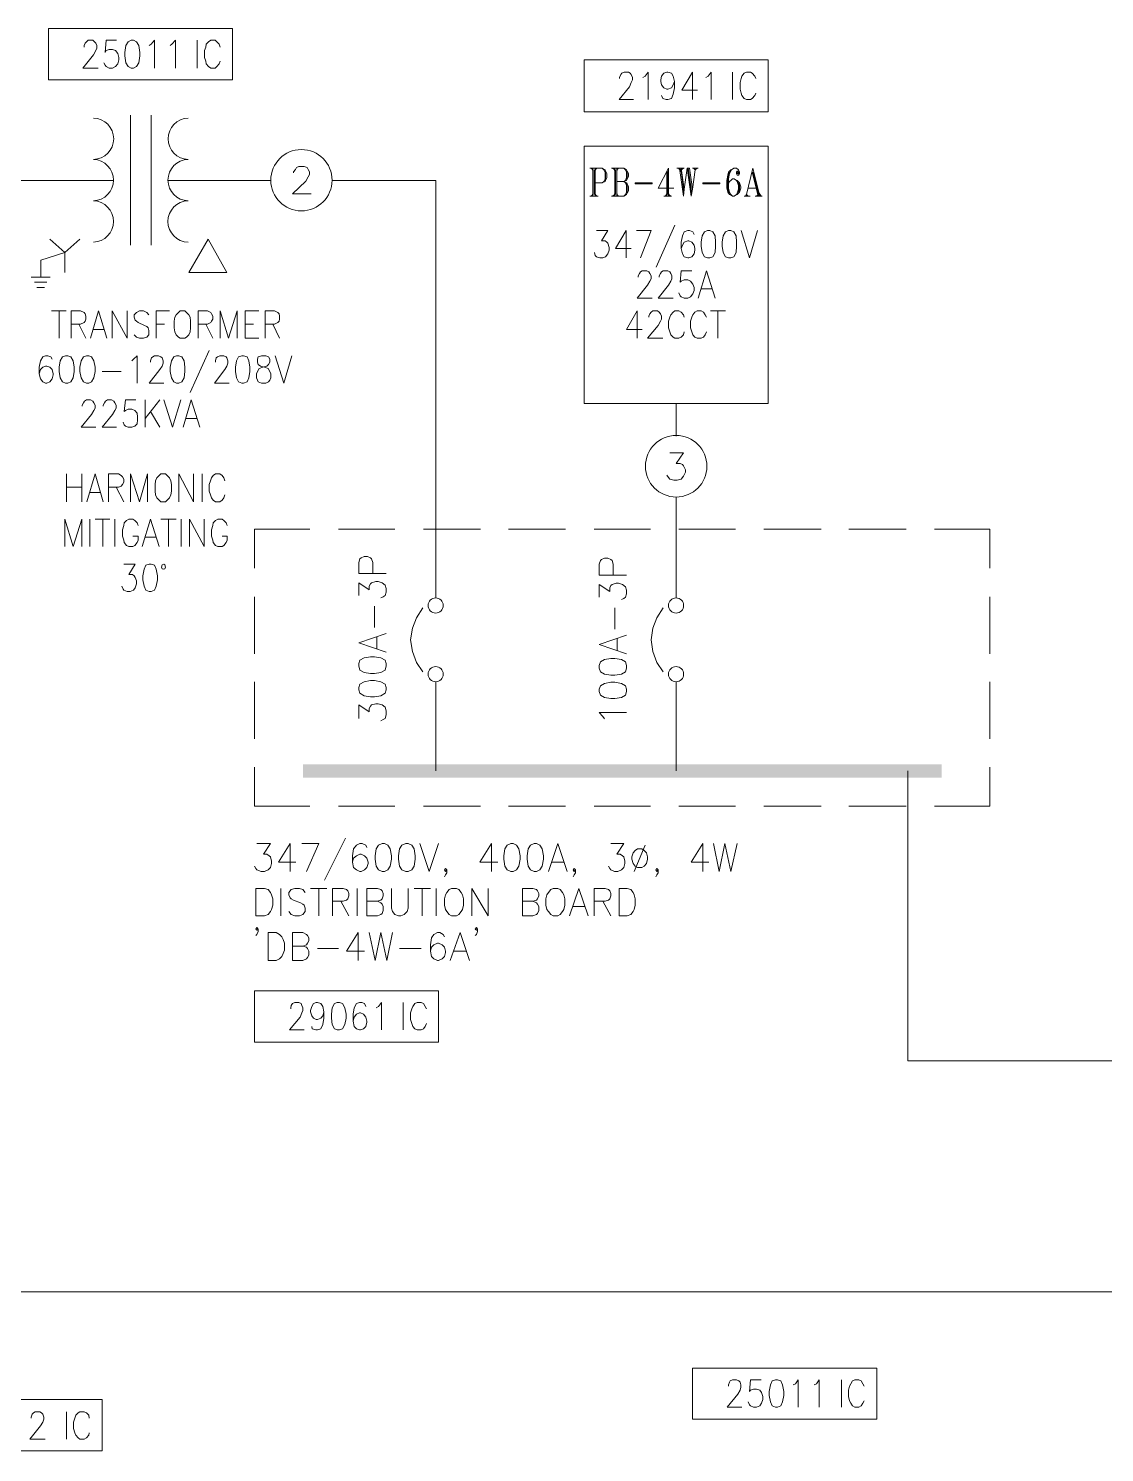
# Model space of a CAD drawing. Header units: inches. Extents: x 0.9 to 46, y 0.8 to 32.4.
# Drawn here: x 14.576 to 17.656, y 19.963 to 24.04 of the extents above; entities that cross this region are included whole.
import ezdxf

# ---------------------------------------------------------------- set-up
doc = ezdxf.new("R2010")
doc.units = ezdxf.units.IN
doc.header["$MEASUREMENT"] = 0
doc.layers.add('PDF_Geometry', color=7, linetype='Continuous')
doc.layers.add('PDF_Solid Fills', color=7, linetype='Continuous')

msp = doc.modelspace()

# ---------------------------------------------------------------- linework, layer by layer
at = {"layer": 'PDF_Geometry', "lineweight": 9}
for points in [[(14.6331, 24.0396), (15.1597, 24.0396), (15.1597, 23.8929), (14.6331, 23.8929)], [(14.8697, 24.0062), (14.8614, 24.0012), (14.8547, 23.9912), (14.8514, 23.9712), (14.8514, 23.9612), (14.8547, 23.9412), (14.8614, 23.9312), (14.8697, 23.9262), (14.8764, 23.9262), (14.8847, 23.9312), (14.8914, 23.9412), (14.8947, 23.9612), (14.8947, 23.9712), (14.8914, 23.9912), (14.8847, 24.0012), (14.8764, 24.0062)], [(16.1664, 23.9496), (16.693, 23.9496), (16.693, 23.8012), (16.1664, 23.8012)], [(16.1664, 22.9662), (16.693, 22.9662), (16.693, 23.7029), (16.1664, 23.7029)], [(16.6047, 23.6246), (16.608, 23.6246), (16.608, 23.6279), (16.6047, 23.6279)], [(16.3614, 23.5946), (16.313, 23.5946), (16.313, 23.5979), (16.3614, 23.5979)], [(16.5547, 23.5946), (16.5064, 23.5946), (16.5064, 23.5979), (16.5547, 23.5979)], [(16.5197, 23.4612), (16.5114, 23.4579), (16.5047, 23.4463), (16.5014, 23.4279), (16.5014, 23.4162), (16.5047, 23.3979), (16.5114, 23.3862), (16.5197, 23.3829), (16.5264, 23.3829), (16.5347, 23.3862), (16.5414, 23.3979), (16.543, 23.4162), (16.543, 23.4279), (16.5414, 23.4463), (16.5347, 23.4579), (16.5264, 23.4612)], [(16.5797, 23.4612), (16.5714, 23.4579), (16.5647, 23.4463), (16.5614, 23.4279), (16.5614, 23.4162), (16.5647, 23.3979), (16.5714, 23.3862), (16.5797, 23.3829), (16.5864, 23.3829), (16.5947, 23.3862), (16.6014, 23.3979), (16.603, 23.4162), (16.603, 23.4279), (16.6014, 23.4463), (16.5947, 23.4579), (16.5864, 23.4612)], [(15.0347, 23.3413), (15.0897, 23.4362), (15.1431, 23.3413)], [(15.0097, 23.2312), (15.0047, 23.2262), (14.9981, 23.2196), (14.9947, 23.2129), (14.9931, 23.2013), (14.9931, 23.1829), (14.9947, 23.1712), (14.9981, 23.1629), (15.0047, 23.1562), (15.0097, 23.1529), (15.0231, 23.1529), (15.0281, 23.1562), (15.0347, 23.1629), (15.0381, 23.1712), (15.0397, 23.1829), (15.0397, 23.2013), (15.0381, 23.2129), (15.0347, 23.2196), (15.0281, 23.2262), (15.0231, 23.2312)], [(14.6814, 23.1029), (14.6731, 23.0996), (14.6664, 23.0879), (14.6631, 23.0696), (14.6631, 23.0579), (14.6664, 23.0396), (14.6731, 23.0279), (14.6814, 23.0246), (14.6881, 23.0246), (14.6964, 23.0279), (14.7031, 23.0396), (14.7064, 23.0579), (14.7064, 23.0696), (14.7031, 23.0879), (14.6964, 23.0996), (14.6881, 23.1029)], [(14.7414, 23.1029), (14.7331, 23.0996), (14.7264, 23.0879), (14.723, 23.0696), (14.723, 23.0579), (14.7264, 23.0396), (14.7331, 23.0279), (14.7414, 23.0246), (14.7481, 23.0246), (14.7564, 23.0279), (14.7631, 23.0396), (14.7664, 23.0579), (14.7664, 23.0696), (14.7631, 23.0879), (14.7564, 23.0996), (14.7481, 23.1029)], [(14.9997, 23.1029), (14.9914, 23.0996), (14.9847, 23.0879), (14.9814, 23.0696), (14.9814, 23.0579), (14.9847, 23.0396), (14.9914, 23.0279), (14.9997, 23.0246), (15.0064, 23.0246), (15.0147, 23.0279), (15.0214, 23.0396), (15.0231, 23.0579), (15.0231, 23.0696), (15.0214, 23.0879), (15.0147, 23.0996), (15.0064, 23.1029)], [(15.1864, 23.1029), (15.1764, 23.0996), (15.1714, 23.0879), (15.1681, 23.0696), (15.1681, 23.0579), (15.1714, 23.0396), (15.1764, 23.0279), (15.1864, 23.0246), (15.1914, 23.0246), (15.2014, 23.0279), (15.2064, 23.0396), (15.2097, 23.0579), (15.2097, 23.0696), (15.2064, 23.0879), (15.2014, 23.0996), (15.1914, 23.1029)], [(15.2431, 23.1029), (15.2331, 23.0996), (15.2314, 23.0929), (15.2314, 23.0846), (15.2331, 23.0779), (15.2397, 23.0729), (15.2514, 23.0696), (15.2614, 23.0662), (15.2664, 23.0579), (15.2697, 23.0512), (15.2697, 23.0396), (15.2664, 23.0329), (15.2631, 23.0279), (15.2547, 23.0246), (15.2431, 23.0246), (15.2331, 23.0279), (15.2314, 23.0329), (15.2281, 23.0396), (15.2281, 23.0512), (15.2314, 23.0579), (15.2364, 23.0662), (15.2464, 23.0696), (15.258, 23.0729), (15.2631, 23.0779), (15.2664, 23.0846), (15.2664, 23.0929), (15.2631, 23.0996), (15.2547, 23.1029)], [(14.9547, 22.7646), (14.9497, 22.7596), (14.9431, 22.7529), (14.9397, 22.7446), (14.9381, 22.7346), (14.9381, 22.7146), (14.9397, 22.7046), (14.9431, 22.6963), (14.9497, 22.6896), (14.9547, 22.6846), (14.9681, 22.6846), (14.9731, 22.6896), (14.9797, 22.6963), (14.983, 22.7046), (14.9847, 22.7146), (14.9847, 22.7346), (14.983, 22.7446), (14.9797, 22.7529), (14.9731, 22.7596), (14.9681, 22.7646)], [(14.9214, 22.5063), (14.9114, 22.5029), (14.9064, 22.4913), (14.9031, 22.4729), (14.9031, 22.4613), (14.9064, 22.4429), (14.9114, 22.4312), (14.9214, 22.4279), (14.9264, 22.4279), (14.9364, 22.4312), (14.9414, 22.4429), (14.9447, 22.4613), (14.9447, 22.4729), (14.9414, 22.4913), (14.9364, 22.5029), (14.9264, 22.5063)], [(14.9681, 22.4979), (14.9664, 22.5046), (14.9631, 22.5063), (14.9581, 22.5046), (14.9564, 22.4979), (14.9581, 22.4929), (14.9631, 22.4913), (14.9664, 22.4929)], [(15.5214, 22.2146), (15.5247, 22.2029), (15.5364, 22.1963), (15.5547, 22.1929), (15.5664, 22.1929), (15.5847, 22.1963), (15.5964, 22.2029), (15.5997, 22.2146), (15.5997, 22.2213), (15.5964, 22.2313), (15.5847, 22.2379), (15.5664, 22.2412), (15.5547, 22.2412), (15.5364, 22.2379), (15.5247, 22.2313), (15.5214, 22.2213)], [(16.2097, 22.2079), (16.213, 22.1979), (16.2247, 22.1913), (16.243, 22.1879), (16.2547, 22.1879), (16.2731, 22.1913), (16.2847, 22.1979), (16.288, 22.2079), (16.288, 22.2163), (16.2847, 22.2262), (16.2731, 22.2329), (16.2547, 22.2363), (16.243, 22.2363), (16.2247, 22.2329), (16.213, 22.2262), (16.2097, 22.2163)], [(15.5214, 22.1463), (15.5247, 22.1363), (15.5364, 22.1296), (15.5547, 22.1263), (15.5664, 22.1263), (15.5847, 22.1296), (15.5964, 22.1363), (15.5997, 22.1463), (15.5997, 22.1529), (15.5964, 22.1629), (15.5847, 22.1696), (15.5664, 22.1729), (15.5547, 22.1729), (15.5364, 22.1696), (15.5247, 22.1629), (15.5214, 22.1529)], [(16.2097, 22.1412), (16.213, 22.1313), (16.2247, 22.1246), (16.243, 22.1212), (16.2547, 22.1212), (16.2731, 22.1246), (16.2847, 22.1313), (16.288, 22.1412), (16.288, 22.1479), (16.2847, 22.1579), (16.2731, 22.1646), (16.2547, 22.1679), (16.243, 22.1679), (16.2247, 22.1646), (16.213, 22.1579), (16.2097, 22.1479)], [(15.588, 21.7063), (15.5781, 21.7013), (15.5714, 21.6913), (15.568, 21.6713), (15.568, 21.6613), (15.5714, 21.6413), (15.5781, 21.6313), (15.588, 21.6263), (15.5947, 21.6263), (15.6047, 21.6313), (15.6114, 21.6413), (15.6147, 21.6613), (15.6147, 21.6713), (15.6114, 21.6913), (15.6047, 21.7013), (15.5947, 21.7063)], [(15.6564, 21.7063), (15.6447, 21.7013), (15.638, 21.6913), (15.6347, 21.6713), (15.6347, 21.6613), (15.638, 21.6413), (15.6447, 21.6313), (15.6564, 21.6263), (15.6631, 21.6263), (15.673, 21.6313), (15.6797, 21.6413), (15.6831, 21.6613), (15.6831, 21.6713), (15.6797, 21.6913), (15.673, 21.7013), (15.6631, 21.7063)], [(15.9564, 21.7063), (15.9464, 21.7013), (15.9397, 21.6913), (15.9364, 21.6713), (15.9364, 21.6613), (15.9397, 21.6413), (15.9464, 21.6313), (15.9564, 21.6263), (15.9631, 21.6263), (15.973, 21.6313), (15.9797, 21.6413), (15.983, 21.6613), (15.983, 21.6713), (15.9797, 21.6913), (15.973, 21.7013), (15.9631, 21.7063)], [(16.023, 21.7063), (16.013, 21.7013), (16.0064, 21.6913), (16.003, 21.6713), (16.003, 21.6613), (16.0064, 21.6413), (16.013, 21.6313), (16.023, 21.6263), (16.0297, 21.6263), (16.0397, 21.6313), (16.0464, 21.6413), (16.0497, 21.6613), (16.0497, 21.6713), (16.0464, 21.6913), (16.0397, 21.7013), (16.0297, 21.7063)], [(16.3197, 21.6913), (16.313, 21.6863), (16.3064, 21.6796), (16.303, 21.6679), (16.303, 21.6613), (16.3064, 21.6496), (16.313, 21.6413), (16.3197, 21.6379), (16.3314, 21.6379), (16.338, 21.6413), (16.3447, 21.6496), (16.348, 21.6613), (16.348, 21.6679), (16.3447, 21.6796), (16.338, 21.6863), (16.3314, 21.6913)], [(15.2264, 21.4996), (15.2264, 21.578), (15.2514, 21.578), (15.2614, 21.5746), (15.2681, 21.5663), (15.2714, 21.5596), (15.2747, 21.5479), (15.2747, 21.5296), (15.2714, 21.5179), (15.2681, 21.5113), (15.2614, 21.5029), (15.2514, 21.4996)], [(15.7864, 21.578), (15.7797, 21.5746), (15.773, 21.5663), (15.7697, 21.5596), (15.7664, 21.5479), (15.7664, 21.5296), (15.7697, 21.5179), (15.773, 21.5113), (15.7797, 21.5029), (15.7864, 21.4996), (15.8014, 21.4996), (15.808, 21.5029), (15.8147, 21.5113), (15.8181, 21.5179), (15.8214, 21.5296), (15.8214, 21.5479), (15.8181, 21.5596), (15.8147, 21.5663), (15.808, 21.5746), (15.8014, 21.578)], [(16.0781, 21.578), (16.0714, 21.5746), (16.0647, 21.5663), (16.0597, 21.5596), (16.0564, 21.5479), (16.0564, 21.5296), (16.0597, 21.5179), (16.0647, 21.5113), (16.0714, 21.5029), (16.0781, 21.4996), (16.0914, 21.4996), (16.098, 21.5029), (16.1047, 21.5113), (16.108, 21.5179), (16.1114, 21.5296), (16.1114, 21.5479), (16.108, 21.5596), (16.1047, 21.5663), (16.098, 21.5746), (16.0914, 21.578)], [(16.2664, 21.4996), (16.2664, 21.578), (16.2897, 21.578), (16.2997, 21.5746), (16.3064, 21.5663), (16.3097, 21.5596), (16.313, 21.5479), (16.313, 21.5296), (16.3097, 21.5179), (16.3064, 21.5113), (16.2997, 21.5029), (16.2897, 21.4996)], [(15.2614, 21.3713), (15.2614, 21.4513), (15.2847, 21.4513), (15.2947, 21.4463), (15.3014, 21.4396), (15.3047, 21.4313), (15.3081, 21.4213), (15.3081, 21.4013), (15.3047, 21.3913), (15.3014, 21.3829), (15.2947, 21.3763), (15.2847, 21.3713)], [(15.2231, 21.2846), (15.7497, 21.2846), (15.7497, 21.1379), (15.2231, 21.1379)], [(15.4597, 21.2513), (15.4514, 21.248), (15.4447, 21.2363), (15.4431, 21.2179), (15.4431, 21.2063), (15.4447, 21.1879), (15.4514, 21.1763), (15.4597, 21.1729), (15.4664, 21.1729), (15.4747, 21.1763), (15.4814, 21.1879), (15.4847, 21.2063), (15.4847, 21.2179), (15.4814, 21.2363), (15.4747, 21.248), (15.4664, 21.2513)], [(16.4764, 20.2046), (17.0047, 20.2046), (17.0047, 20.058), (16.4764, 20.058)], [(16.7147, 20.1713), (16.7047, 20.168), (16.6997, 20.1563), (16.6964, 20.138), (16.6964, 20.1263), (16.6997, 20.108), (16.7047, 20.0963), (16.7147, 20.093), (16.7197, 20.093), (16.7297, 20.0963), (16.7347, 20.108), (16.738, 20.1263), (16.738, 20.138), (16.7347, 20.1563), (16.7297, 20.168), (16.7197, 20.1713)], [(14.2581, 20.1146), (14.7864, 20.1146), (14.7864, 19.968), (14.2581, 19.968)]]:
    msp.add_lwpolyline(points, close=True, dxfattribs=at)
for points in [[(14.7347, 23.9862), (14.7347, 23.9912), (14.7381, 23.9979), (14.7414, 24.0012), (14.7464, 24.0062), (14.7597, 24.0062), (14.7647, 24.0012), (14.7681, 23.9979), (14.7714, 23.9912), (14.7714, 23.9829), (14.7681, 23.9762), (14.7614, 23.9646), (14.7314, 23.9262), (14.7747, 23.9262)], [(14.828, 24.0062), (14.7981, 24.0062), (14.7947, 23.9712), (14.7981, 23.9762), (14.8064, 23.9796), (14.8164, 23.9796), (14.8247, 23.9762), (14.8314, 23.9679), (14.8347, 23.9562), (14.8347, 23.9496), (14.8314, 23.9379), (14.8247, 23.9312), (14.8164, 23.9262), (14.8064, 23.9262), (14.7981, 23.9312), (14.7947, 23.9346), (14.7914, 23.9412)], [(14.9214, 23.9912), (14.9264, 23.9946), (14.9364, 24.0062), (14.9364, 23.9262)], [(14.9814, 23.9912), (14.9864, 23.9946), (14.9964, 24.0062), (14.9964, 23.9262)], [(15.0581, 24.0062), (15.0581, 23.9262)], [(15.1247, 23.9862), (15.1214, 23.9946), (15.1147, 24.0012), (15.1097, 24.0062), (15.0981, 24.0062), (15.0914, 24.0012), (15.0847, 23.9946), (15.0831, 23.9862), (15.0797, 23.9762), (15.0797, 23.9562), (15.0831, 23.9462), (15.0847, 23.9379), (15.0914, 23.9312), (15.0981, 23.9262), (15.1097, 23.9262), (15.1147, 23.9312), (15.1214, 23.9379), (15.1247, 23.9462)], [(16.268, 23.8962), (16.268, 23.8996), (16.2714, 23.9079), (16.2747, 23.9112), (16.2814, 23.9146), (16.293, 23.9146), (16.298, 23.9112), (16.3014, 23.9079), (16.3047, 23.8996), (16.3047, 23.8929), (16.3014, 23.8845), (16.2964, 23.8729), (16.2664, 23.8362), (16.308, 23.8362)], [(16.3347, 23.8996), (16.3414, 23.9029), (16.3497, 23.9146), (16.3497, 23.8362)], [(16.4247, 23.8879), (16.4214, 23.8779), (16.4164, 23.8696), (16.4064, 23.8662), (16.403, 23.8662), (16.3947, 23.8696), (16.388, 23.8779), (16.3864, 23.8879), (16.3864, 23.8929), (16.388, 23.9029), (16.3947, 23.9112), (16.403, 23.9146), (16.4064, 23.9146), (16.4164, 23.9112), (16.4214, 23.9029), (16.4247, 23.8879), (16.4247, 23.8696), (16.4214, 23.8512), (16.4164, 23.8396), (16.4064, 23.8362), (16.4013, 23.8362), (16.3914, 23.8396), (16.388, 23.8479)], [(16.4764, 23.8362), (16.4764, 23.9146), (16.4464, 23.8629), (16.4914, 23.8629)], [(16.5147, 23.8996), (16.5214, 23.9029), (16.5297, 23.9146), (16.5297, 23.8362)], [(16.5914, 23.9146), (16.5914, 23.8362)], [(16.658, 23.8962), (16.6547, 23.9029), (16.648, 23.9112), (16.643, 23.9146), (16.6314, 23.9146), (16.6247, 23.9112), (16.618, 23.9029), (16.6164, 23.8962), (16.613, 23.8845), (16.613, 23.8662), (16.6164, 23.8546), (16.618, 23.8479), (16.6247, 23.8396), (16.6314, 23.8362), (16.643, 23.8362), (16.648, 23.8396), (16.6547, 23.8479), (16.658, 23.8546)], [(14.8681, 23.4196), (14.8681, 23.7912)], [(14.9264, 23.4196), (14.9264, 23.7912)], [(15.3347, 23.6262), (15.3347, 23.6296), (15.3397, 23.6362), (15.3431, 23.6412), (15.3497, 23.6446), (15.3647, 23.6446), (15.3731, 23.6412), (15.3764, 23.6362), (15.3797, 23.6296), (15.3797, 23.6212), (15.3764, 23.6146), (15.3697, 23.6029), (15.3314, 23.5662), (15.3847, 23.5662)], [(14.8197, 23.6046), (14.5247, 23.6046)], [(15.2697, 23.6046), (14.9747, 23.6046)], [(15.7414, 22.4096), (15.7414, 23.6046), (15.4447, 23.6046)], [(16.183, 23.6396), (16.2181, 23.6396), (16.2264, 23.6346), (16.228, 23.6312), (16.2314, 23.6246), (16.2314, 23.6129), (16.228, 23.6046), (16.2264, 23.6012), (16.2181, 23.5979), (16.198, 23.5979)], [(16.1864, 23.6396), (16.1914, 23.6346)], [(16.1897, 23.6396), (16.1914, 23.6312)], [(16.1914, 23.6396), (16.1914, 23.5596)], [(16.1947, 23.6346), (16.1947, 23.5646)], [(16.198, 23.6396), (16.198, 23.5596)], [(16.1997, 23.6396), (16.198, 23.6312)], [(16.203, 23.6396), (16.198, 23.6346)], [(16.2181, 23.6396), (16.223, 23.6346), (16.2264, 23.6279), (16.2264, 23.6096), (16.223, 23.6012), (16.2181, 23.5979)], [(16.2264, 23.6312), (16.228, 23.6246), (16.228, 23.6129), (16.2264, 23.6046)], [(16.2447, 23.6396), (16.2797, 23.6396), (16.288, 23.6346), (16.2897, 23.6312), (16.293, 23.6246), (16.293, 23.6163), (16.2897, 23.6096), (16.288, 23.6046), (16.2797, 23.6012), (16.288, 23.5979), (16.2897, 23.5946), (16.293, 23.5862), (16.293, 23.5745), (16.2897, 23.5679), (16.288, 23.5646), (16.2797, 23.5596), (16.2447, 23.5596)], [(16.248, 23.6396), (16.2547, 23.6346)], [(16.2514, 23.6396), (16.2547, 23.6312)], [(16.2547, 23.6396), (16.2547, 23.5596)], [(16.2564, 23.6346), (16.2564, 23.5646)], [(16.2597, 23.6396), (16.2597, 23.5596)], [(16.2797, 23.6396), (16.2847, 23.6346), (16.288, 23.6279), (16.288, 23.6129), (16.2847, 23.6046), (16.2797, 23.6012), (16.2597, 23.6012)], [(16.263, 23.6396), (16.2597, 23.6312)], [(16.2647, 23.6396), (16.2597, 23.6346)], [(16.288, 23.6312), (16.2897, 23.6246), (16.2897, 23.6163), (16.288, 23.6096)], [(16.408, 23.5596), (16.408, 23.6396), (16.378, 23.5829), (16.423, 23.5829)], [(16.403, 23.6279), (16.403, 23.5596)], [(16.4064, 23.6312), (16.4064, 23.5646)], [(16.4314, 23.6396), (16.453, 23.6396)], [(16.4347, 23.6396), (16.443, 23.6346)], [(16.4364, 23.6396), (16.443, 23.6312)], [(16.4397, 23.6396), (16.4514, 23.5596), (16.4514, 23.5796), (16.443, 23.6396)], [(16.4447, 23.6396), (16.453, 23.5796), (16.4614, 23.6396), (16.473, 23.5596), (16.473, 23.5796), (16.4647, 23.6396)], [(16.448, 23.6396), (16.4447, 23.6312)], [(16.4514, 23.6396), (16.4447, 23.6346)], [(16.4614, 23.6396), (16.468, 23.6396), (16.4764, 23.5796), (16.4847, 23.6346)], [(16.4764, 23.6396), (16.493, 23.6396)], [(16.4797, 23.6396), (16.4847, 23.6346), (16.4897, 23.6396)], [(16.608, 23.6312), (16.6047, 23.6312), (16.603, 23.6279), (16.603, 23.6246), (16.6047, 23.6196), (16.608, 23.6196), (16.6114, 23.6246), (16.6114, 23.6279), (16.608, 23.6346), (16.603, 23.6396), (16.5947, 23.6396), (16.5864, 23.6346), (16.5797, 23.6279), (16.578, 23.6196), (16.5747, 23.6046), (16.5747, 23.5829), (16.578, 23.5712), (16.583, 23.5646), (16.5914, 23.5596), (16.5964, 23.5596), (16.6047, 23.5646), (16.6114, 23.5712), (16.6147, 23.5829), (16.6147, 23.5862), (16.6114, 23.5979), (16.6047, 23.6046), (16.5964, 23.6096), (16.5914, 23.6096), (16.5864, 23.6046), (16.583, 23.6012), (16.5797, 23.5946)], [(16.583, 23.6279), (16.5797, 23.6196), (16.578, 23.6046), (16.578, 23.5829), (16.5797, 23.5712), (16.583, 23.5679)], [(16.5947, 23.6396), (16.588, 23.6346), (16.5864, 23.6312), (16.583, 23.6246), (16.5797, 23.6096), (16.5797, 23.5829), (16.583, 23.5712), (16.5864, 23.5646), (16.5914, 23.5596)], [(16.5964, 23.5596), (16.603, 23.5646), (16.6047, 23.5679), (16.608, 23.5796), (16.608, 23.5896), (16.6047, 23.6012), (16.603, 23.6046), (16.5964, 23.6096)], [(16.6697, 23.5596), (16.6497, 23.6396), (16.6314, 23.5646)], [(16.648, 23.6279), (16.6647, 23.5596)], [(16.6497, 23.6279), (16.668, 23.5596)], [(16.1914, 23.5646), (16.1864, 23.5596)], [(16.1914, 23.5679), (16.1897, 23.5596)], [(16.198, 23.5679), (16.1997, 23.5596)], [(16.198, 23.5646), (16.203, 23.5596)], [(16.2547, 23.5646), (16.248, 23.5596)], [(16.2547, 23.5679), (16.2514, 23.5596)], [(16.2597, 23.5679), (16.263, 23.5596)], [(16.2597, 23.5646), (16.2647, 23.5596)], [(16.2797, 23.6012), (16.2847, 23.5979), (16.288, 23.5896), (16.288, 23.5712), (16.2847, 23.5646), (16.2797, 23.5596)], [(16.288, 23.5946), (16.2897, 23.5862), (16.2897, 23.5745), (16.288, 23.5679)], [(16.403, 23.5646), (16.398, 23.5596)], [(16.403, 23.5679), (16.3997, 23.5596)], [(16.408, 23.5679), (16.4114, 23.5596)], [(16.408, 23.5646), (16.4147, 23.5596)], [(16.453, 23.5796), (16.4514, 23.5596)], [(16.4764, 23.5796), (16.473, 23.5596)], [(16.608, 23.5712), (16.6114, 23.5796), (16.6114, 23.5896), (16.608, 23.5979)], [(16.628, 23.5596), (16.6314, 23.5646), (16.6364, 23.5596)], [(16.6364, 23.5829), (16.6614, 23.5829)], [(16.6647, 23.5646), (16.6597, 23.5596)], [(16.6647, 23.5679), (16.6614, 23.5596)], [(16.668, 23.5679), (16.673, 23.5596)], [(16.183, 23.5596), (16.2064, 23.5596)], [(16.3947, 23.5596), (16.4164, 23.5596)], [(16.6247, 23.5596), (16.6414, 23.5596)], [(16.6564, 23.5596), (16.6764, 23.5596)], [(16.2014, 23.4612), (16.2347, 23.4612), (16.2164, 23.4312), (16.2264, 23.4312), (16.2314, 23.4279), (16.2347, 23.4246), (16.238, 23.4129), (16.238, 23.4046), (16.2347, 23.3946), (16.228, 23.3862), (16.2197, 23.3829), (16.2114, 23.3829), (16.2014, 23.3862), (16.198, 23.3896), (16.1964, 23.3979)], [(16.2864, 23.3829), (16.2864, 23.4612), (16.2564, 23.4096), (16.3014, 23.4096)], [(16.328, 23.3829), (16.3581, 23.4612), (16.3164, 23.4612)], [(16.4264, 23.4762), (16.3731, 23.3562)], [(16.4814, 23.4496), (16.4781, 23.4579), (16.468, 23.4612), (16.463, 23.4612), (16.453, 23.4579), (16.448, 23.4463), (16.4447, 23.4279), (16.4447, 23.4096), (16.448, 23.3946), (16.453, 23.3862), (16.463, 23.3829), (16.4664, 23.3829), (16.4747, 23.3862), (16.4814, 23.3946), (16.483, 23.4046), (16.483, 23.4096), (16.4814, 23.4196), (16.4747, 23.4279), (16.4664, 23.4312), (16.463, 23.4312), (16.453, 23.4279), (16.448, 23.4196), (16.4447, 23.4096)], [(16.6164, 23.4612), (16.6397, 23.3829), (16.663, 23.4612)], [(14.723, 23.4362), (14.6798, 23.3979), (14.6364, 23.4362)], [(14.6114, 23.3279), (14.6114, 23.3762), (14.6798, 23.3979), (14.6798, 23.3413)], [(14.6381, 23.3279), (14.5831, 23.3279)], [(16.3214, 23.3279), (16.3214, 23.3312), (16.3247, 23.3379), (16.328, 23.3429), (16.333, 23.3462), (16.3464, 23.3462), (16.3514, 23.3429), (16.3547, 23.3379), (16.3581, 23.3312), (16.3581, 23.3229), (16.3547, 23.3162), (16.348, 23.3046), (16.318, 23.2679), (16.3614, 23.2679)], [(16.3814, 23.3279), (16.3814, 23.3312), (16.3847, 23.3379), (16.388, 23.3429), (16.393, 23.3462), (16.4064, 23.3462), (16.4114, 23.3429), (16.4147, 23.3379), (16.418, 23.3312), (16.418, 23.3229), (16.4147, 23.3162), (16.408, 23.3046), (16.378, 23.2679), (16.4214, 23.2679)], [(16.4747, 23.3462), (16.4447, 23.3462), (16.4414, 23.3129), (16.4447, 23.3162), (16.453, 23.3196), (16.463, 23.3196), (16.4714, 23.3162), (16.4781, 23.3079), (16.4814, 23.2979), (16.4814, 23.2896), (16.4781, 23.2796), (16.4714, 23.2712), (16.463, 23.2679), (16.453, 23.2679), (16.4447, 23.2712), (16.4414, 23.2746), (16.438, 23.2829)], [(16.493, 23.2679), (16.5164, 23.3462), (16.5414, 23.2679)], [(14.6281, 23.3129), (14.5931, 23.3129)], [(14.6214, 23.2979), (14.5997, 23.2979)], [(16.5014, 23.2946), (16.5314, 23.2946)], [(14.6414, 23.2312), (14.6831, 23.2312)], [(14.6631, 23.2312), (14.6631, 23.1529)], [(14.6981, 23.1529), (14.6981, 23.2312), (14.7247, 23.2312), (14.7347, 23.2262), (14.7381, 23.2229), (14.7397, 23.2162), (14.7397, 23.2079), (14.7381, 23.2013), (14.7347, 23.1979), (14.7247, 23.1929), (14.6981, 23.1929)], [(14.7531, 23.1529), (14.7764, 23.2312), (14.7997, 23.1529)], [(14.8147, 23.1529), (14.8147, 23.2312), (14.8581, 23.1529), (14.8581, 23.2312)], [(14.9197, 23.2196), (14.9147, 23.2262), (14.9047, 23.2312), (14.8931, 23.2312), (14.8847, 23.2262), (14.8781, 23.2196), (14.8781, 23.2129), (14.8814, 23.2046), (14.8847, 23.2013), (14.8897, 23.1979), (14.9081, 23.1896), (14.9147, 23.1862), (14.9181, 23.1829), (14.9197, 23.1746), (14.9197, 23.1629), (14.9147, 23.1562), (14.9047, 23.1529), (14.8931, 23.1529), (14.8847, 23.1562), (14.8781, 23.1629)], [(14.9414, 23.1529), (14.9414, 23.2312), (14.9797, 23.2312)], [(15.0614, 23.1529), (15.0614, 23.2312), (15.088, 23.2312), (15.0981, 23.2262), (15.0997, 23.2229), (15.1031, 23.2162), (15.1031, 23.2079), (15.0997, 23.2013), (15.0981, 23.1979), (15.088, 23.1929), (15.0614, 23.1929)], [(15.1247, 23.1529), (15.1247, 23.2312), (15.1481, 23.1529), (15.173, 23.2312), (15.173, 23.1529)], [(15.2347, 23.1529), (15.1964, 23.1529), (15.1964, 23.2312), (15.2347, 23.2312)], [(15.2531, 23.1529), (15.2531, 23.2312), (15.2797, 23.2312), (15.2897, 23.2262), (15.293, 23.2229), (15.2947, 23.2162), (15.2947, 23.2079), (15.293, 23.2013), (15.2897, 23.1979), (15.2797, 23.1929), (15.2531, 23.1929)], [(16.318, 23.1529), (16.318, 23.2312), (16.288, 23.1779), (16.333, 23.1779)], [(16.3514, 23.2129), (16.3514, 23.2162), (16.3547, 23.2229), (16.3581, 23.2279), (16.363, 23.2312), (16.3764, 23.2312), (16.3814, 23.2279), (16.3847, 23.2229), (16.388, 23.2162), (16.388, 23.2079), (16.3847, 23.2013), (16.378, 23.1896), (16.348, 23.1529), (16.3914, 23.1529)], [(16.453, 23.2129), (16.4514, 23.2196), (16.4447, 23.2279), (16.438, 23.2312), (16.4264, 23.2312), (16.4214, 23.2279), (16.4147, 23.2196), (16.4114, 23.2129), (16.408, 23.2013), (16.408, 23.1829), (16.4114, 23.1712), (16.4147, 23.1629), (16.4214, 23.1562), (16.4264, 23.1529), (16.438, 23.1529), (16.4447, 23.1562), (16.4514, 23.1629), (16.453, 23.1712)], [(16.5164, 23.2129), (16.513, 23.2196), (16.508, 23.2279), (16.5014, 23.2312), (16.4897, 23.2312), (16.483, 23.2279), (16.4781, 23.2196), (16.4747, 23.2129), (16.4714, 23.2013), (16.4714, 23.1829), (16.4747, 23.1712), (16.4781, 23.1629), (16.483, 23.1562), (16.4897, 23.1529), (16.5014, 23.1529), (16.508, 23.1562), (16.513, 23.1629), (16.5164, 23.1712)], [(16.528, 23.2312), (16.5714, 23.2312)], [(16.5497, 23.2312), (16.5497, 23.1529)], [(14.7197, 23.1929), (14.7397, 23.1529)], [(14.7614, 23.1779), (14.7914, 23.1779)], [(14.9414, 23.1929), (14.9647, 23.1929)], [(15.0831, 23.1929), (15.1031, 23.1529)], [(15.1964, 23.1929), (15.2197, 23.1929)], [(15.2747, 23.1929), (15.2947, 23.1529)], [(15.0931, 23.1179), (15.0381, 22.9979)], [(14.6431, 23.0929), (14.6397, 23.0996), (14.6314, 23.1029), (14.6247, 23.1029), (14.6164, 23.0996), (14.6097, 23.0879), (14.6064, 23.0696), (14.6064, 23.0512), (14.6097, 23.0362), (14.6164, 23.0279), (14.6247, 23.0246), (14.6281, 23.0246), (14.6364, 23.0279), (14.6431, 23.0362), (14.6464, 23.0479), (14.6464, 23.0512), (14.6431, 23.0629), (14.6364, 23.0696), (14.6281, 23.0729), (14.6247, 23.0729), (14.6164, 23.0696), (14.6097, 23.0629), (14.6064, 23.0512)], [(14.8714, 23.0879), (14.8764, 23.0929), (14.8864, 23.1029), (14.8864, 23.0246)], [(14.9247, 23.0846), (14.9247, 23.0879), (14.9281, 23.0963), (14.9314, 23.0996), (14.9364, 23.1029), (14.948, 23.1029), (14.9547, 23.0996), (14.9581, 23.0963), (14.9614, 23.0879), (14.9614, 23.0813), (14.9581, 23.0729), (14.9514, 23.0629), (14.9214, 23.0246), (14.9631, 23.0246)], [(15.1114, 23.0846), (15.1114, 23.0879), (15.1131, 23.0963), (15.1164, 23.0996), (15.123, 23.1029), (15.1347, 23.1029), (15.1414, 23.0996), (15.1431, 23.0963), (15.1464, 23.0879), (15.1464, 23.0813), (15.1431, 23.0729), (15.1381, 23.0629), (15.1081, 23.0246), (15.1497, 23.0246)], [(15.2814, 23.1029), (15.3064, 23.0246), (15.3297, 23.1029)], [(14.7864, 23.0579), (14.8414, 23.0579)], [(14.7297, 22.9579), (14.7297, 22.9613), (14.7331, 22.9679), (14.7364, 22.9729), (14.7414, 22.9763), (14.7531, 22.9763), (14.7597, 22.9729), (14.7631, 22.9679), (14.7664, 22.9613), (14.7664, 22.9529), (14.7631, 22.9462), (14.7564, 22.9346), (14.7264, 22.8979), (14.7681, 22.8979)], [(14.7897, 22.9579), (14.7897, 22.9613), (14.7931, 22.9679), (14.7964, 22.9729), (14.8014, 22.9763), (14.8131, 22.9763), (14.8197, 22.9729), (14.8231, 22.9679), (14.8264, 22.9613), (14.8264, 22.9529), (14.8231, 22.9462), (14.8164, 22.9346), (14.7864, 22.8979), (14.828, 22.8979)], [(14.8831, 22.9763), (14.8531, 22.9763), (14.8497, 22.9429), (14.8531, 22.9462), (14.8614, 22.9496), (14.8714, 22.9496), (14.8797, 22.9462), (14.8864, 22.9379), (14.8881, 22.9279), (14.8881, 22.9196), (14.8864, 22.9079), (14.8797, 22.9012), (14.8714, 22.8979), (14.8614, 22.8979), (14.8531, 22.9012), (14.8497, 22.9046), (14.8464, 22.9129)], [(14.9097, 22.9763), (14.9097, 22.8979)], [(14.9514, 22.9763), (14.9097, 22.9229)], [(14.9631, 22.9763), (14.9881, 22.8979), (15.0114, 22.9763)], [(15.0181, 22.8979), (15.0414, 22.9763), (15.0664, 22.8979)], [(16.4297, 22.8729), (16.4297, 22.9662)], [(14.9247, 22.9429), (14.9514, 22.8979)], [(15.0264, 22.9229), (15.0564, 22.9229)], [(16.4114, 22.8246), (16.4514, 22.8246), (16.4297, 22.7946), (16.4414, 22.7946), (16.448, 22.7913), (16.4514, 22.7879), (16.4564, 22.7762), (16.4564, 22.7696), (16.4514, 22.7579), (16.4447, 22.7496), (16.433, 22.7462), (16.423, 22.7462), (16.4114, 22.7496), (16.408, 22.7546), (16.403, 22.7612)], [(14.6847, 22.7646), (14.6847, 22.6846)], [(14.7281, 22.7646), (14.7281, 22.6846)], [(14.7431, 22.6846), (14.7664, 22.7646), (14.7897, 22.6846)], [(14.8047, 22.6846), (14.8047, 22.7646), (14.8331, 22.7646), (14.8414, 22.7596), (14.8447, 22.7562), (14.8481, 22.7496), (14.8481, 22.7412), (14.8447, 22.7346), (14.8414, 22.7296), (14.8331, 22.7262), (14.8047, 22.7262)], [(14.8681, 22.6846), (14.8681, 22.7646), (14.8931, 22.6846), (14.9164, 22.7646), (14.9164, 22.6846)], [(15.0064, 22.6846), (15.0064, 22.7646), (15.0481, 22.6846), (15.0481, 22.7646)], [(15.0731, 22.7646), (15.0731, 22.6846)], [(15.1381, 22.7446), (15.1347, 22.7529), (15.1297, 22.7596), (15.123, 22.7646), (15.1114, 22.7646), (15.1047, 22.7596), (15.0997, 22.7529), (15.0964, 22.7446), (15.0931, 22.7346), (15.0931, 22.7146), (15.0964, 22.7046), (15.0997, 22.6963), (15.1047, 22.6896), (15.1114, 22.6846), (15.123, 22.6846), (15.1297, 22.6896), (15.1347, 22.6963), (15.1381, 22.7046)], [(14.6847, 22.7262), (14.7281, 22.7262)], [(14.7514, 22.7112), (14.7814, 22.7112)], [(14.8264, 22.7262), (14.8481, 22.6846)], [(16.4297, 22.4096), (16.4297, 22.6979)], [(14.6798, 22.5562), (14.6798, 22.6346), (14.7031, 22.5562), (14.7281, 22.6346), (14.7281, 22.5562)], [(14.7514, 22.6346), (14.7514, 22.5562)], [(14.7664, 22.6346), (14.8081, 22.6346)], [(14.7881, 22.6346), (14.7881, 22.5562)], [(14.8231, 22.6346), (14.8231, 22.5562)], [(14.8897, 22.6163), (14.8864, 22.6246), (14.8797, 22.6313), (14.8747, 22.6346), (14.863, 22.6346), (14.8564, 22.6313), (14.8497, 22.6246), (14.8481, 22.6163), (14.8447, 22.6046), (14.8447, 22.5863), (14.8481, 22.5746), (14.8497, 22.5679), (14.8564, 22.5596), (14.863, 22.5562), (14.8747, 22.5562), (14.8797, 22.5596), (14.8864, 22.5679), (14.8897, 22.5746), (14.8897, 22.5863), (14.8747, 22.5863)], [(14.9014, 22.5562), (14.9247, 22.6346), (14.9497, 22.5562)], [(14.9547, 22.6346), (14.9981, 22.6346)], [(14.9764, 22.6346), (14.9764, 22.5562)], [(15.0131, 22.6346), (15.0131, 22.5562)], [(15.0364, 22.5562), (15.0364, 22.6346), (15.0781, 22.5562), (15.0781, 22.6346)], [(15.1447, 22.6163), (15.1414, 22.6246), (15.1347, 22.6313), (15.1297, 22.6346), (15.1181, 22.6346), (15.1114, 22.6313), (15.1047, 22.6246), (15.1031, 22.6163), (15.0997, 22.6046), (15.0997, 22.5863), (15.1031, 22.5746), (15.1047, 22.5679), (15.1114, 22.5596), (15.1181, 22.5562), (15.1297, 22.5562), (15.1347, 22.5596), (15.1414, 22.5679), (15.1447, 22.5746), (15.1447, 22.5863), (15.1297, 22.5863)], [(15.2231, 22.4946), (15.2231, 22.6062), (15.3814, 22.6062)], [(15.463, 22.6062), (15.6247, 22.6062)], [(15.7064, 22.6062), (15.8697, 22.6062)], [(15.9497, 22.6062), (16.1131, 22.6062)], [(16.1947, 22.6062), (16.3564, 22.6062)], [(16.438, 22.6062), (16.5997, 22.6062)], [(16.6814, 22.6062), (16.8447, 22.6062)], [(16.9247, 22.6062), (17.088, 22.6062)], [(17.1697, 22.6062), (17.328, 22.6062), (17.328, 22.4946)], [(14.9097, 22.5829), (14.9397, 22.5829)], [(14.8481, 22.5063), (14.8814, 22.5063), (14.863, 22.4763), (14.8731, 22.4763), (14.8781, 22.4729), (14.8814, 22.4679), (14.8847, 22.4579), (14.8847, 22.4496), (14.8814, 22.4379), (14.8764, 22.4312), (14.8664, 22.4279), (14.8581, 22.4279), (14.8481, 22.4312), (14.8464, 22.4346), (14.8431, 22.4429)], [(15.5997, 22.4796), (15.5214, 22.4796), (15.5214, 22.5113), (15.5247, 22.5212), (15.5281, 22.5246), (15.5364, 22.5279), (15.5464, 22.5279), (15.5547, 22.5246), (15.5581, 22.5212), (15.5614, 22.5113), (15.5614, 22.4796)], [(16.288, 22.4746), (16.2097, 22.4746), (16.2097, 22.5063), (16.213, 22.5163), (16.2164, 22.5196), (16.2247, 22.5229), (16.2347, 22.5229), (16.243, 22.5196), (16.2464, 22.5163), (16.2497, 22.5063), (16.2497, 22.4746)], [(15.5214, 22.4163), (15.5214, 22.4529), (15.5514, 22.4329), (15.5514, 22.4429), (15.5547, 22.4496), (15.5581, 22.4529), (15.5697, 22.4563), (15.5764, 22.4563), (15.588, 22.4529), (15.5964, 22.4463), (15.5997, 22.4363), (15.5997, 22.4263), (15.5964, 22.4163), (15.5914, 22.4129), (15.5847, 22.4096)], [(16.2097, 22.4112), (16.2097, 22.4479), (16.2397, 22.4279), (16.2397, 22.4379), (16.243, 22.4446), (16.2464, 22.4479), (16.258, 22.4512), (16.2647, 22.4512), (16.2764, 22.4479), (16.2847, 22.4413), (16.288, 22.4312), (16.288, 22.4213), (16.2847, 22.4112), (16.2797, 22.4079), (16.2731, 22.4046)], [(15.2231, 22.2496), (15.2231, 22.4129)], [(15.5664, 22.3246), (15.5664, 22.3863)], [(15.7047, 22.3812), (15.6864, 22.3529), (15.6747, 22.3229), (15.6697, 22.2896), (15.6747, 22.2563), (15.6864, 22.2246), (15.7047, 22.1979)], [(16.2547, 22.3196), (16.2547, 22.3812)], [(16.393, 22.3812), (16.3747, 22.3529), (16.363, 22.3229), (16.3581, 22.2896), (16.363, 22.2563), (16.3747, 22.2246), (16.393, 22.1979)], [(17.328, 22.4129), (17.328, 22.2496)], [(15.5997, 22.2546), (15.5214, 22.2813), (15.5997, 22.3079)], [(16.288, 22.2496), (16.2097, 22.2763), (16.288, 22.3029)], [(15.573, 22.2646), (15.573, 22.2979)], [(16.2614, 22.2596), (16.2614, 22.2929)], [(15.2231, 22.0063), (15.2231, 22.1696)], [(15.7414, 22.1696), (15.7414, 21.9146)], [(16.4297, 22.1696), (16.4297, 21.9146)], [(17.328, 22.1696), (17.328, 22.0063)], [(15.5214, 22.0646), (15.5214, 22.1029), (15.5514, 22.0829), (15.5514, 22.0929), (15.5547, 22.0996), (15.5581, 22.1029), (15.5697, 22.1063), (15.5764, 22.1063), (15.588, 22.1029), (15.5964, 22.0963), (15.5997, 22.0863), (15.5997, 22.0746), (15.5964, 22.0646), (15.5914, 22.0613), (15.5847, 22.0579)], [(16.2247, 22.0629), (16.2197, 22.0696), (16.2097, 22.0813), (16.288, 22.0813)], [(15.3814, 21.8129), (15.2231, 21.8129), (15.2231, 21.9246)], [(19.5547, 15.0014), (19.5547, 21.0846), (17.093, 21.0846), (17.093, 21.9146)], [(17.328, 21.9246), (17.328, 21.8129), (17.1697, 21.8129)], [(15.6247, 21.8129), (15.463, 21.8129)], [(15.8697, 21.8129), (15.7064, 21.8129)], [(16.1131, 21.8129), (15.9497, 21.8129)], [(16.3564, 21.8129), (16.1947, 21.8129)], [(16.5997, 21.8129), (16.438, 21.8129)], [(16.8447, 21.8129), (16.6814, 21.8129)], [(17.088, 21.8129), (16.9247, 21.8129)], [(15.2297, 21.7063), (15.2681, 21.7063), (15.2481, 21.6763), (15.258, 21.6763), (15.2647, 21.6713), (15.2681, 21.6679), (15.2714, 21.6563), (15.2714, 21.6496), (15.2681, 21.6379), (15.2614, 21.6313), (15.2514, 21.6263), (15.2414, 21.6263), (15.2297, 21.6313), (15.2264, 21.6346), (15.2231, 21.6413)], [(15.3247, 21.6263), (15.3247, 21.7063), (15.2914, 21.6529), (15.3414, 21.6529)], [(15.3714, 21.6263), (15.4064, 21.7063), (15.3581, 21.7063)], [(15.483, 21.7213), (15.4231, 21.6013)], [(15.5447, 21.6946), (15.5414, 21.7013), (15.5314, 21.7063), (15.5247, 21.7063), (15.5147, 21.7013), (15.5064, 21.6913), (15.503, 21.6713), (15.503, 21.6529), (15.5064, 21.6379), (15.5147, 21.6313), (15.5247, 21.6263), (15.5281, 21.6263), (15.538, 21.6313), (15.5447, 21.6379), (15.5481, 21.6496), (15.5481, 21.6529), (15.5447, 21.6646), (15.538, 21.6713), (15.5281, 21.6763), (15.5247, 21.6763), (15.5147, 21.6713), (15.5064, 21.6646), (15.503, 21.6529)], [(15.6964, 21.7063), (15.723, 21.6263), (15.7497, 21.7063)], [(15.9014, 21.6263), (15.9014, 21.7063), (15.868, 21.6529), (15.9197, 21.6529)], [(16.0647, 21.6263), (16.0914, 21.7063), (16.118, 21.6263)], [(16.243, 21.7063), (16.2797, 21.7063), (16.2597, 21.6763), (16.2697, 21.6763), (16.2764, 21.6713), (16.2797, 21.6679), (16.283, 21.6563), (16.283, 21.6496), (16.2797, 21.6379), (16.2731, 21.6313), (16.263, 21.6263), (16.2531, 21.6263), (16.243, 21.6313), (16.2397, 21.6346), (16.2364, 21.6413)], [(16.3414, 21.7013), (16.3097, 21.6263)], [(16.5064, 21.6263), (16.5064, 21.7063), (16.473, 21.6529), (16.523, 21.6529)], [(16.5364, 21.7063), (16.553, 21.6263), (16.5697, 21.7063), (16.5864, 21.6263), (16.6047, 21.7063)], [(16.0747, 21.6529), (16.108, 21.6529)], [(15.773, 21.6313), (15.7697, 21.6263), (15.7664, 21.6313), (15.7697, 21.6346), (15.773, 21.6313), (15.773, 21.6229), (15.7697, 21.6163), (15.7664, 21.6113)], [(16.1414, 21.6313), (16.138, 21.6263), (16.1347, 21.6313), (16.138, 21.6346), (16.1414, 21.6313), (16.1414, 21.6229), (16.138, 21.6163), (16.1347, 21.6113)], [(16.378, 21.6313), (16.3747, 21.6263), (16.3714, 21.6313), (16.3747, 21.6346), (16.378, 21.6313), (16.378, 21.6229), (16.3747, 21.6163), (16.3714, 21.6113)], [(15.2981, 21.578), (15.2981, 21.4996)], [(15.3681, 21.5663), (15.3614, 21.5746), (15.3514, 21.578), (15.3381, 21.578), (15.3281, 21.5746), (15.3214, 21.5663), (15.3214, 21.5596), (15.3247, 21.5513), (15.3281, 21.5479), (15.3347, 21.5446), (15.3547, 21.5363), (15.3614, 21.5329), (15.3647, 21.5296), (15.3681, 21.5213), (15.3681, 21.5113), (15.3614, 21.5029), (15.3514, 21.4996), (15.3381, 21.4996), (15.3281, 21.5029), (15.3214, 21.5113)], [(15.383, 21.578), (15.4297, 21.578)], [(15.4064, 21.578), (15.4064, 21.4996)], [(15.4464, 21.4996), (15.4464, 21.578), (15.4764, 21.578), (15.4864, 21.5746), (15.4897, 21.5713), (15.4931, 21.5629), (15.4931, 21.5563), (15.4897, 21.5479), (15.4864, 21.5446), (15.4764, 21.5413), (15.4464, 21.5413)], [(15.5164, 21.578), (15.5164, 21.4996)], [(15.5747, 21.5413), (15.5847, 21.5363), (15.588, 21.5329), (15.5914, 21.5263), (15.5914, 21.5146), (15.588, 21.5063), (15.5847, 21.5029), (15.5747, 21.4996), (15.5447, 21.4996), (15.5447, 21.578), (15.5747, 21.578), (15.5847, 21.5746), (15.588, 21.5713), (15.5914, 21.5629), (15.5914, 21.5563), (15.588, 21.5479), (15.5847, 21.5446), (15.5747, 21.5413), (15.5447, 21.5413)], [(15.6147, 21.578), (15.6147, 21.5213), (15.6181, 21.5113), (15.6247, 21.5029), (15.6347, 21.4996), (15.6414, 21.4996), (15.6514, 21.5029), (15.6597, 21.5113), (15.6631, 21.5213), (15.6631, 21.578)], [(15.6797, 21.578), (15.7264, 21.578)], [(15.7031, 21.578), (15.7031, 21.4996)], [(15.743, 21.578), (15.743, 21.4996)], [(15.8447, 21.4996), (15.8447, 21.578), (15.8914, 21.4996), (15.8914, 21.578)], [(16.0197, 21.5413), (16.0297, 21.5363), (16.033, 21.5329), (16.0364, 21.5263), (16.0364, 21.5146), (16.033, 21.5063), (16.0297, 21.5029), (16.0197, 21.4996), (15.9897, 21.4996), (15.9897, 21.578), (16.0197, 21.578), (16.0297, 21.5746), (16.033, 21.5713), (16.0364, 21.5629), (16.0364, 21.5563), (16.033, 21.5479), (16.0297, 21.5446), (16.0197, 21.5413), (15.9897, 21.5413)], [(16.1247, 21.4996), (16.1514, 21.578), (16.178, 21.4996)], [(16.1947, 21.4996), (16.1947, 21.578), (16.2264, 21.578), (16.2364, 21.5746), (16.2397, 21.5713), (16.243, 21.5629), (16.243, 21.5563), (16.2397, 21.5479), (16.2364, 21.5446), (16.2264, 21.5413), (16.1947, 21.5413)], [(15.4697, 21.5413), (15.4931, 21.4996)], [(16.1347, 21.5263), (16.1681, 21.5263)], [(16.2197, 21.5413), (16.243, 21.4996)], [(15.2331, 21.4613), (15.2297, 21.458), (15.2264, 21.4613), (15.2297, 21.4663), (15.2331, 21.4613), (15.2331, 21.4546), (15.2297, 21.4463), (15.2264, 21.4429)], [(15.3614, 21.4129), (15.3714, 21.4096), (15.3747, 21.4063), (15.378, 21.3979), (15.378, 21.3863), (15.3747, 21.3796), (15.3714, 21.3763), (15.3614, 21.3713), (15.3314, 21.3713), (15.3314, 21.4513), (15.3614, 21.4513), (15.3714, 21.4463), (15.3747, 21.4429), (15.378, 21.4363), (15.378, 21.4279), (15.3747, 21.4213), (15.3714, 21.4163), (15.3614, 21.4129), (15.3314, 21.4129)], [(15.5197, 21.3713), (15.5197, 21.4513), (15.4864, 21.3979), (15.538, 21.3979)], [(15.5514, 21.4513), (15.568, 21.3713), (15.5847, 21.4513), (15.6014, 21.3713), (15.6181, 21.4513)], [(15.7664, 21.4396), (15.763, 21.4463), (15.7531, 21.4513), (15.7464, 21.4513), (15.7364, 21.4463), (15.7297, 21.4363), (15.7264, 21.4163), (15.7264, 21.3979), (15.7297, 21.3829), (15.7364, 21.3763), (15.7464, 21.3713), (15.7497, 21.3713), (15.7597, 21.3763), (15.7664, 21.3829), (15.7697, 21.3946), (15.7697, 21.3979), (15.7664, 21.4096), (15.7597, 21.4163), (15.7497, 21.4213), (15.7464, 21.4213), (15.7364, 21.4163), (15.7297, 21.4096), (15.7264, 21.3979)], [(15.783, 21.3713), (15.8114, 21.4513), (15.8381, 21.3713)], [(15.8614, 21.4613), (15.8581, 21.458), (15.8547, 21.4613), (15.8581, 21.4663), (15.8614, 21.4613), (15.8614, 21.4546), (15.8581, 21.4463), (15.8547, 21.4429)], [(15.4031, 21.4063), (15.463, 21.4063)], [(15.638, 21.4063), (15.6997, 21.4063)], [(15.793, 21.3979), (15.828, 21.3979)], [(15.3264, 21.233), (15.3264, 21.2363), (15.3281, 21.2429), (15.3314, 21.248), (15.3381, 21.2513), (15.3497, 21.2513), (15.3564, 21.248), (15.3581, 21.2429), (15.3614, 21.2363), (15.3614, 21.2279), (15.3581, 21.2213), (15.3531, 21.2096), (15.3231, 21.1729), (15.3647, 21.1729)], [(15.4214, 21.2246), (15.418, 21.213), (15.413, 21.2063), (15.4031, 21.2029), (15.3997, 21.2029), (15.3914, 21.2063), (15.3864, 21.213), (15.383, 21.2246), (15.383, 21.2279), (15.3864, 21.2396), (15.3914, 21.248), (15.3997, 21.2513), (15.4031, 21.2513), (15.413, 21.248), (15.418, 21.2396), (15.4214, 21.2246), (15.4214, 21.2063), (15.418, 21.1879), (15.413, 21.1763), (15.4031, 21.1729), (15.398, 21.1729), (15.3881, 21.1763), (15.3864, 21.1829)], [(15.5414, 21.2396), (15.538, 21.248), (15.5297, 21.2513), (15.5231, 21.2513), (15.5147, 21.248), (15.5081, 21.2363), (15.5047, 21.2179), (15.5047, 21.198), (15.5081, 21.1829), (15.5147, 21.1763), (15.5231, 21.1729), (15.5264, 21.1729), (15.5347, 21.1763), (15.5414, 21.1829), (15.5447, 21.1946), (15.5447, 21.198), (15.5414, 21.2096), (15.5347, 21.2179), (15.5264, 21.2213), (15.5231, 21.2213), (15.5147, 21.2179), (15.5081, 21.2096), (15.5047, 21.198)], [(15.5714, 21.2363), (15.5781, 21.2396), (15.5864, 21.2513), (15.5864, 21.1729)], [(15.6481, 21.2513), (15.6481, 21.1729)], [(15.7147, 21.233), (15.7114, 21.2396), (15.7064, 21.248), (15.6997, 21.2513), (15.688, 21.2513), (15.6814, 21.248), (15.6764, 21.2396), (15.673, 21.233), (15.6697, 21.2213), (15.6697, 21.2029), (15.673, 21.1913), (15.6764, 21.1829), (15.6814, 21.1763), (15.688, 21.1729), (15.6997, 21.1729), (15.7064, 21.1763), (15.7114, 21.1829), (15.7147, 21.1913)], [(16.5797, 20.153), (16.5797, 20.1563), (16.583, 20.1646), (16.5847, 20.168), (16.5914, 20.1713), (16.603, 20.1713), (16.6097, 20.168), (16.613, 20.1646), (16.6147, 20.1563), (16.6147, 20.1496), (16.613, 20.1413), (16.6064, 20.1296), (16.5764, 20.093), (16.618, 20.093)], [(16.673, 20.1713), (16.643, 20.1713), (16.6397, 20.138), (16.643, 20.1413), (16.6514, 20.1446), (16.6597, 20.1446), (16.6697, 20.1413), (16.6747, 20.1346), (16.678, 20.123), (16.678, 20.1146), (16.6747, 20.1046), (16.6697, 20.0963), (16.6597, 20.093), (16.6514, 20.093), (16.643, 20.0963), (16.6397, 20.0996), (16.6364, 20.108)], [(16.7647, 20.1563), (16.7714, 20.1596), (16.7797, 20.1713), (16.7797, 20.093)], [(16.8247, 20.1563), (16.8313, 20.1596), (16.8397, 20.1713), (16.8397, 20.093)], [(16.903, 20.1713), (16.903, 20.093)], [(16.968, 20.153), (16.9647, 20.1596), (16.9597, 20.168), (16.953, 20.1713), (16.9414, 20.1713), (16.9347, 20.168), (16.9297, 20.1596), (16.9264, 20.153), (16.923, 20.1413), (16.923, 20.123), (16.9264, 20.1113), (16.9297, 20.1046), (16.9347, 20.0963), (16.9414, 20.093), (16.953, 20.093), (16.9597, 20.0963), (16.9647, 20.1046), (16.968, 20.1113)], [(14.5831, 20.0613), (14.5831, 20.0646), (14.5864, 20.073), (14.5897, 20.0763), (14.5948, 20.0796), (14.6081, 20.0796), (14.6131, 20.0763), (14.6164, 20.073), (14.6197, 20.0646), (14.6197, 20.058), (14.6164, 20.0496), (14.6097, 20.0396), (14.5797, 20.0013), (14.6231, 20.0013)], [(14.6847, 20.0796), (14.6847, 20.0013)], [(14.7497, 20.0613), (14.7481, 20.0696), (14.7414, 20.0763), (14.7347, 20.0796), (14.723, 20.0796), (14.7181, 20.0763), (14.7114, 20.0696), (14.7081, 20.0613), (14.7047, 20.0496), (14.7047, 20.0313), (14.7081, 20.0196), (14.7114, 20.013), (14.7181, 20.0047), (14.723, 20.0013), (14.7347, 20.0013), (14.7414, 20.0047), (14.7481, 20.013), (14.7497, 20.0196)]]:
    msp.add_lwpolyline(points, dxfattribs=at)
for points in [[(14.7614, 23.4279, 0.97436), (14.7614, 23.5463, 0.974206), (14.7614, 23.6646, 0.983879), (14.7614, 23.7829)], [(15.033, 23.7829, 0.974175), (15.033, 23.6646, 0.983151), (15.033, 23.5463, 0.983132), (15.033, 23.4279)]]:
    msp.add_lwpolyline(points, format="xyb", dxfattribs=at)
at = {"layer": 'PDF_Geometry', "color": 8, "lineweight": 20, "true_color": 0x808080}
msp.add_lwpolyline([(41.7374, 20.423), (2.7, 20.423)], dxfattribs=at)
at = {"layer": 'PDF_Geometry', "lineweight": 9}
for centre, radius in [((15.357, 23.6052), 0.0877), ((16.4299, 22.7864), 0.0881), ((15.7414, 22.3879), 0.0217), ((16.4297, 22.3879), 0.0217), ((15.7414, 22.1912), 0.0217), ((16.4297, 22.1912), 0.0217)]:
    msp.add_circle(centre, radius, dxfattribs=at)
at = {"layer": 'PDF_Solid Fills', "color": 8, "lineweight": 9, "true_color": 0x808080, "transparency": 33554559}
for points in [[(15.3614, 21.9329), (15.3614, 21.8946), (17.1897, 21.9329)], [(15.3614, 21.8946), (17.1897, 21.9329), (17.1897, 21.8946)]]:
    msp.add_solid(points, dxfattribs=at)

doc.saveas('drawing.dxf')
